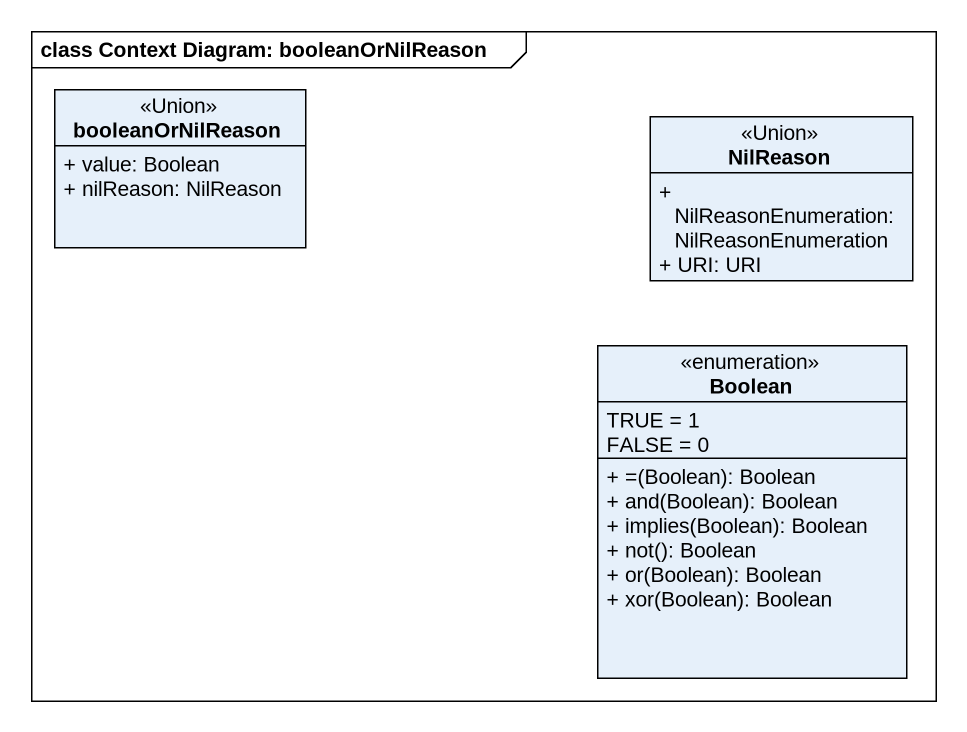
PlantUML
@startuml
mainframe class Context Diagram: booleanOrNilReason
hide circle
hide empty members
skinparam classAttributeIconSize 0
class booleanOrNilReason <<Union>> {
  + value: Boolean
  + nilReason: NilReason
}
class NilReason <<Union>> {
  + NilReasonEnumeration: NilReasonEnumeration
  + URI: URI
}
enum Boolean {
  TRUE = 1
  FALSE = 0
  + =(Boolean): Boolean
  + and(Boolean): Boolean
  + implies(Boolean): Boolean
  + not(): Boolean
  + or(Boolean): Boolean
  + xor(Boolean): Boolean
}
@enduml
